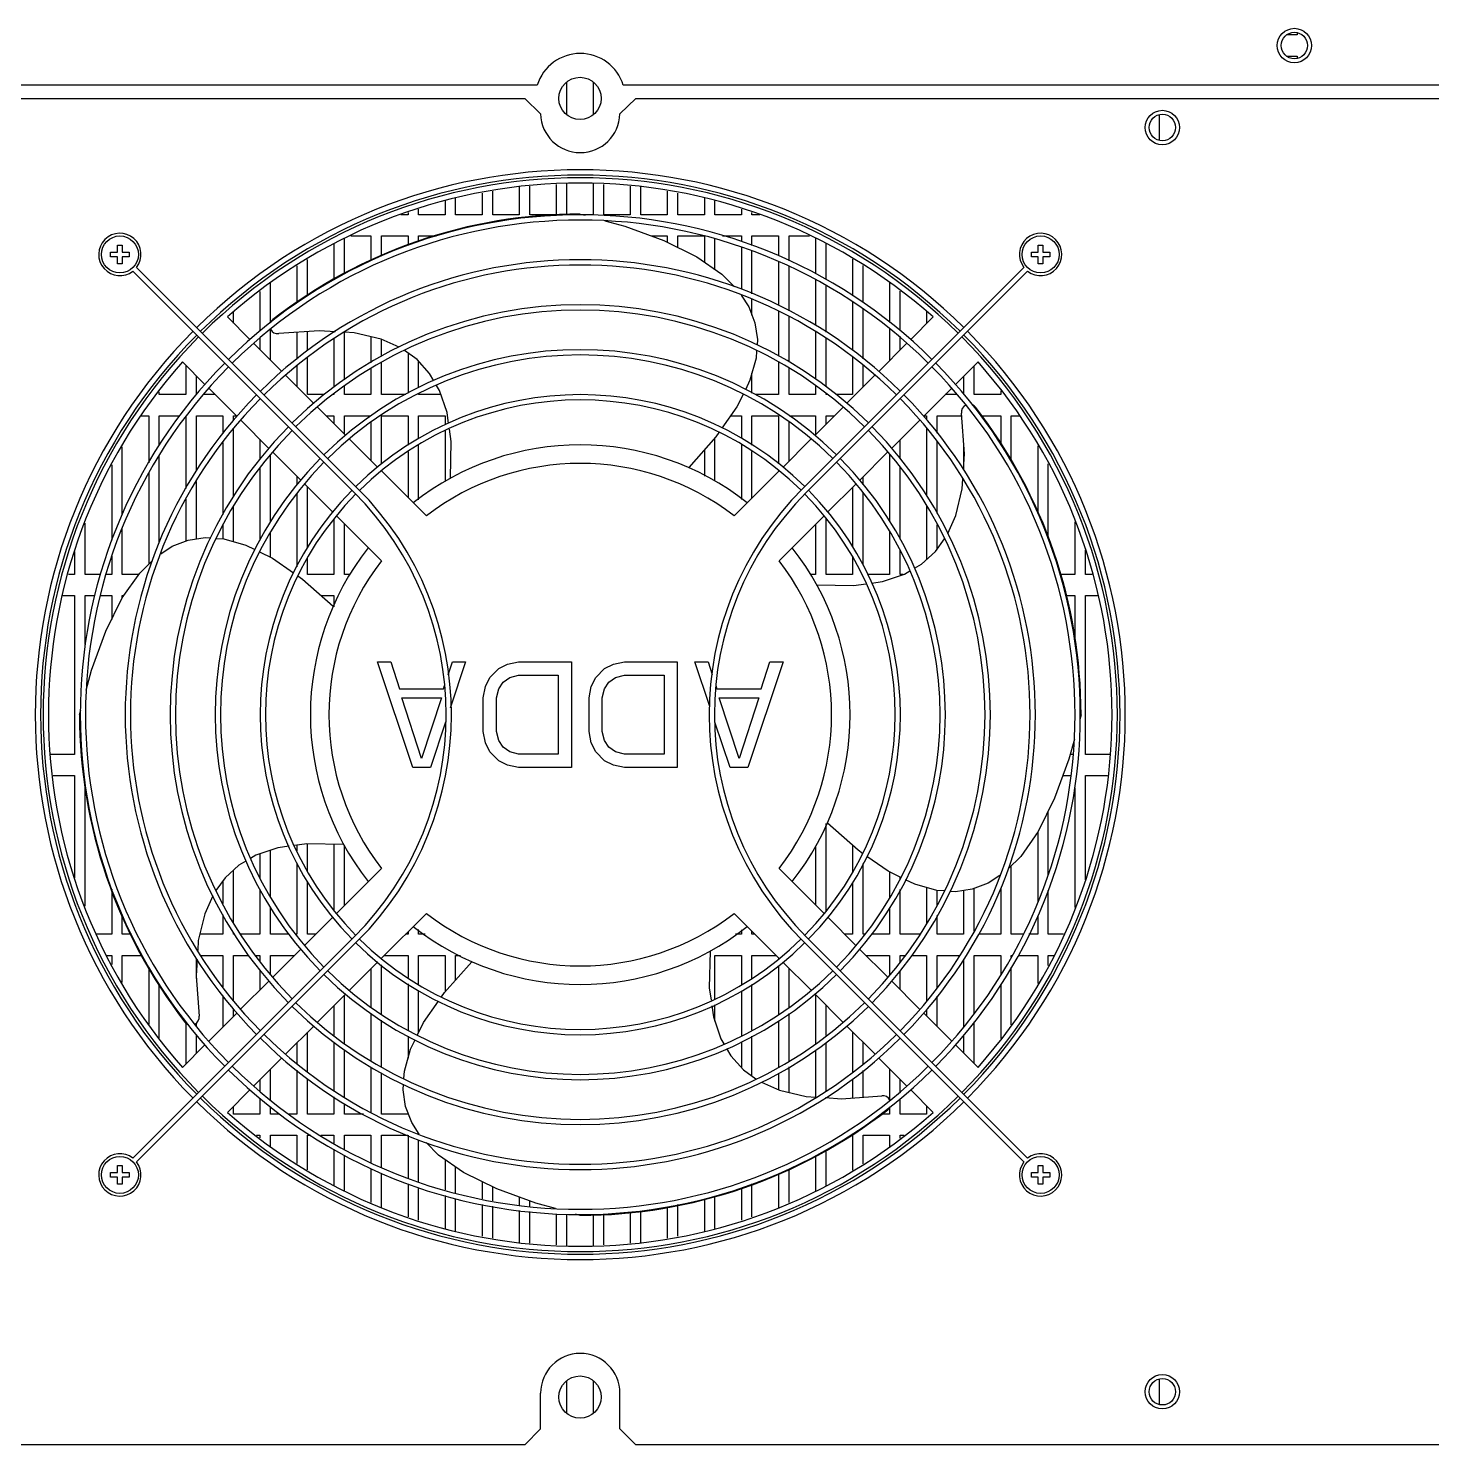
# Model space of a CAD drawing. Header units: millimetres. Extents: x 0 to 100, y -1 to 80.
# Drawn here: x 39.67 to 66.19, y 26.16 to 52.94 of the extents above; entities that cross this region are included whole.
import ezdxf

# ---------------------------------------------------------------- set-up
doc = ezdxf.new("R2010")
doc.units = ezdxf.units.MM
for name, color, linetype in [('2017-00020_0', 7, 'Continuous'), ('2401-00303-M4-20PWMC_0', 7, 'Continuous'), ('4204-00012_0', 7, 'Continuous'), ('4212-16188_0', 7, 'Continuous'), ('4212-63792_0', 7, 'Continuous'), ('4212-63794_0', 7, 'Continuous'), ('4212-63795_0', 7, 'Continuous')]:
    doc.layers.add(name, color=color, linetype=linetype)

msp = doc.modelspace()

# ---------------------------------------------------------------- linework, layer by layer
at = {"layer": '2017-00020_0', "color": 7, "linetype": 'Continuous'}
for p, q in [((50.105, 49.424), (50.195, 49.4)), ((43.867, 47.047), (43.436, 47.478)), ((56.774, 47.478), (56.343, 47.047)), ((45.833, 47.178), (45.652, 47.189)), ((44.468, 46.445), (43.937, 46.976)), ((56.273, 46.976), (55.745, 46.448)), ((42.587, 46.629), (43.018, 46.198)), ((47.02, 46.673), (46.785, 46.843)), ((57.192, 46.198), (57.623, 46.629)), ((45.071, 45.843), (44.54, 46.374)), ((55.674, 46.378), (55.143, 45.847)), ((43.089, 46.128), (43.62, 45.597)), ((47.447, 46.088), (47.391, 46.184)), ((53.312, 46.281), (53.225, 46.104)), ((56.593, 45.6), (57.121, 46.128)), ((43.691, 45.525), (44.222, 44.994)), ((45.673, 45.24), (45.141, 45.772)), ((55.072, 45.775), (54.535, 45.239)), ((55.992, 44.998), (56.523, 45.529)), ((46.276, 44.638), (45.744, 45.17)), ((54.464, 45.168), (53.931, 44.635)), ((44.293, 44.924), (44.825, 44.392)), ((55.384, 44.39), (55.92, 44.927)), ((47.197, 43.716), (46.347, 44.567)), ((53.86, 44.563), (53.013, 43.716)), ((44.895, 44.321), (45.427, 43.789)), ((54.78, 43.786), (55.313, 44.319)), ((57.323, 44.232), (57.335, 44.421)), ((45.498, 43.718), (46.349, 42.868)), ((53.861, 42.868), (54.708, 43.715)), ((56.818, 43.045), (56.989, 43.282)), ((56.233, 42.618), (56.336, 42.678)), ((54.576, 42.414), (55.27, 42.399)), ((55.27, 42.399), (55.506, 42.433)), ((46.938, 38.96), (46.272, 40.96)), ((46.272, 40.96), (46.522, 40.96)), ((46.522, 40.96), (46.688, 40.449)), ((47.607, 40.711), (47.688, 40.96)), ((47.938, 40.96), (47.647, 40.085)), ((47.688, 40.96), (47.938, 40.96)), ((48.397, 40.662), (48.563, 40.832)), ((48.563, 40.832), (48.73, 40.917)), ((48.73, 40.917), (48.938, 40.96)), ((48.772, 40.662), (48.938, 40.705)), ((48.938, 40.96), (49.938, 40.96)), ((48.938, 40.705), (49.688, 40.705)), ((49.688, 40.705), (49.688, 39.215)), ((49.938, 40.96), (49.938, 38.96)), ((50.397, 40.662), (50.563, 40.832)), ((50.563, 40.832), (50.73, 40.917)), ((50.73, 40.917), (50.938, 40.96)), ((50.772, 40.662), (50.938, 40.705)), ((50.938, 40.96), (51.938, 40.96)), ((50.938, 40.705), (51.688, 40.705)), ((51.688, 40.705), (51.688, 39.215)), ((51.938, 40.96), (51.938, 38.96)), ((52.272, 40.96), (52.522, 40.96)), ((52.553, 40.117), (52.272, 40.96)), ((52.522, 40.96), (52.6, 40.72)), ((53.938, 40.96), (53.272, 38.96)), ((53.522, 40.449), (53.688, 40.96)), ((53.688, 40.96), (53.938, 40.96)), ((46.688, 40.449), (47.522, 40.449)), ((47.522, 40.449), (47.542, 40.51)), ((48.272, 40.279), (48.313, 40.492)), ((48.313, 40.492), (48.397, 40.662)), ((48.522, 40.279), (48.563, 40.449)), ((48.563, 40.449), (48.647, 40.577)), ((48.647, 40.577), (48.772, 40.662)), ((50.272, 40.279), (50.313, 40.492)), ((50.313, 40.492), (50.397, 40.662)), ((50.522, 40.279), (50.563, 40.449)), ((50.563, 40.449), (50.647, 40.577)), ((50.647, 40.577), (50.772, 40.662)), ((52.668, 40.51), (52.688, 40.449)), ((52.688, 40.449), (53.522, 40.449)), ((47.105, 39.13), (46.73, 40.279)), ((46.73, 40.279), (47.48, 40.279)), ((47.48, 40.279), (47.105, 39.13)), ((48.272, 39.641), (48.272, 40.279)), ((48.522, 39.641), (48.522, 40.279)), ((50.272, 39.641), (50.272, 40.279)), ((50.522, 39.641), (50.522, 40.279)), ((52.73, 40.279), (53.48, 40.279)), ((53.105, 39.13), (52.73, 40.279)), ((53.48, 40.279), (53.105, 39.13)), ((40.64, 39.96), (40.665, 40.05)), ((59.57, 39.96), (59.545, 39.87)), ((47.559, 39.821), (47.272, 38.96)), ((48.313, 39.428), (48.272, 39.641)), ((48.563, 39.471), (48.522, 39.641)), ((50.313, 39.428), (50.272, 39.641)), ((50.563, 39.471), (50.522, 39.641)), ((52.938, 38.96), (52.651, 39.821)), ((48.397, 39.258), (48.313, 39.428)), ((48.647, 39.343), (48.563, 39.471)), ((50.397, 39.258), (50.313, 39.428)), ((50.647, 39.343), (50.563, 39.471)), ((48.563, 39.088), (48.397, 39.258)), ((48.772, 39.258), (48.647, 39.343)), ((48.938, 39.215), (48.772, 39.258)), ((49.688, 39.215), (48.938, 39.215)), ((50.563, 39.088), (50.397, 39.258)), ((50.772, 39.258), (50.647, 39.343)), ((50.938, 39.215), (50.772, 39.258)), ((51.688, 39.215), (50.938, 39.215)), ((47.272, 38.96), (46.938, 38.96)), ((48.73, 39.003), (48.563, 39.088)), ((48.938, 38.96), (48.73, 39.003)), ((49.938, 38.96), (48.938, 38.96)), ((50.73, 39.003), (50.563, 39.088)), ((50.938, 38.96), (50.73, 39.003)), ((51.938, 38.96), (50.938, 38.96)), ((53.272, 38.96), (52.938, 38.96)), ((44.94, 37.521), (44.704, 37.487)), ((45.634, 37.506), (44.94, 37.521)), ((43.977, 37.302), (43.874, 37.242)), ((46.349, 37.052), (45.502, 36.205)), ((54.712, 36.202), (53.861, 37.052)), ((43.392, 36.875), (43.221, 36.638)), ((46.35, 35.357), (47.197, 36.204)), ((53.013, 36.204), (53.863, 35.353)), ((45.43, 36.134), (44.897, 35.601)), ((55.315, 35.599), (54.783, 36.131)), ((42.887, 35.688), (42.875, 35.499)), ((44.826, 35.53), (44.29, 34.993)), ((55.917, 34.996), (55.385, 35.528)), ((45.746, 34.752), (46.279, 35.285)), ((53.934, 35.282), (54.466, 34.75)), ((44.218, 34.922), (43.687, 34.391)), ((56.519, 34.395), (55.988, 34.926)), ((45.138, 34.145), (45.675, 34.681)), ((54.537, 34.68), (55.069, 34.148)), ((43.617, 34.32), (43.089, 33.792)), ((57.121, 33.792), (56.59, 34.323)), ((44.536, 33.542), (45.067, 34.073)), ((55.139, 34.077), (55.67, 33.546)), ((46.898, 33.639), (46.985, 33.816)), ((52.763, 33.832), (52.819, 33.736)), ((43.018, 33.722), (42.587, 33.291)), ((43.937, 32.944), (44.465, 33.472)), ((55.742, 33.475), (56.273, 32.944)), ((57.623, 33.291), (57.192, 33.722)), ((53.19, 33.247), (53.425, 33.077)), ((43.436, 32.442), (43.867, 32.873)), ((54.377, 32.742), (54.558, 32.731)), ((56.343, 32.873), (56.774, 32.442)), ((50.105, 30.495), (50.015, 30.52))]:
    msp.add_line(p, q, dxfattribs=at)
for points in [[(50.57, 49.297), (50.946, 49.194), (51.683, 48.925), (52.311, 48.614), (52.783, 48.285), (53.018, 48.047)], [(53.148, 47.888), (53.29, 47.67), (53.406, 47.368), (53.452, 47.05), (53.445, 46.948)], [(45.478, 47.2), (45.171, 47.219), (44.406, 47.163)], [(46.683, 46.905), (46.341, 47.058), (45.833, 47.178)], [(47.34, 46.271), (47.258, 46.411), (47.02, 46.673)], [(53.438, 46.839), (53.428, 46.697), (53.312, 46.281)], [(47.618, 45.462), (47.587, 45.674), (47.447, 46.088)], [(53.181, 46.014), (53.065, 45.778), (52.783, 45.375)], [(57.345, 44.589), (57.364, 44.894), (57.308, 45.659)], [(47.651, 44.431), (47.666, 45.125), (47.632, 45.36)], [(52.725, 45.292), (52.669, 45.212), (52.155, 44.63)], [(57.05, 43.382), (57.203, 43.724), (57.323, 44.232)], [(42.177, 43.003), (42.395, 43.145), (42.697, 43.261), (43.015, 43.307), (43.122, 43.3)], [(43.228, 43.293), (43.368, 43.283), (43.784, 43.167), (43.956, 43.082)], [(40.768, 40.425), (40.871, 40.801), (41.14, 41.538), (41.451, 42.166), (41.78, 42.638), (42.021, 42.876)], [(44.045, 43.038), (44.287, 42.92), (44.688, 42.64)], [(56.422, 42.729), (56.556, 42.807), (56.818, 43.045)], [(44.77, 42.582), (44.853, 42.524), (45.435, 42.01)], [(55.609, 42.448), (55.819, 42.478), (56.233, 42.618)], [(59.442, 39.495), (59.339, 39.119), (59.07, 38.382), (58.759, 37.754), (58.43, 37.282), (58.189, 37.044)], [(55.44, 37.338), (55.357, 37.396), (54.775, 37.91)], [(44.601, 37.472), (44.391, 37.442), (43.977, 37.302)], [(56.165, 36.882), (55.923, 37), (55.522, 37.28)], [(43.788, 37.191), (43.654, 37.113), (43.392, 36.875)], [(56.982, 36.627), (56.842, 36.637), (56.426, 36.753), (56.254, 36.838)], [(58.033, 36.917), (57.815, 36.775), (57.513, 36.659), (57.195, 36.613), (57.088, 36.62)], [(43.16, 36.538), (43.007, 36.196), (42.887, 35.688)], [(52.559, 35.489), (52.544, 34.795), (52.578, 34.56)], [(42.865, 35.331), (42.846, 35.026), (42.902, 34.261)], [(47.485, 34.628), (47.541, 34.708), (48.055, 35.29)], [(47.029, 33.906), (47.145, 34.142), (47.427, 34.545)], [(52.592, 34.458), (52.623, 34.246), (52.763, 33.832)], [(46.772, 33.081), (46.782, 33.223), (46.898, 33.639)], [(52.87, 33.649), (52.952, 33.509), (53.19, 33.247)], [(47.062, 32.032), (46.92, 32.25), (46.804, 32.552), (46.758, 32.87), (46.765, 32.972)], [(53.527, 33.015), (53.869, 32.862), (54.377, 32.742)], [(54.732, 32.72), (55.039, 32.701), (55.804, 32.757)], [(49.64, 30.623), (49.264, 30.726), (48.527, 30.995), (47.899, 31.306), (47.427, 31.635), (47.192, 31.873)]]:
    msp.add_lwpolyline(points, dxfattribs=at)
for centre, radius, start, end in [((50.105, 39.96), 10.05, 48.4227, 131.5773), ((50.105, 39.96), 9.464, 90, 127.8739), ((44.387, 47.312), 0.15, 127.8739, 158.1392), ((44.387, 47.312), 0.15, 206.6536, 277.2965), ((50.105, 39.96), 10.05, 138.4227, 221.5773), ((50.105, 39.96), 10.05, 318.4227, 41.5773), ((57.457, 45.678), 0.15, 116.6536, 187.2965), ((57.457, 45.678), 0.15, 37.8739, 68.1392), ((50.105, 39.96), 9.464, 0, 37.8739), ((50.105, 39.96), 5.1, 51.7714, 128.2286), ((50.105, 39.96), 4.75, 52.2567, 127.7433), ((50.105, 39.96), 5.1, 141.7714, 218.2286), ((50.105, 39.96), 5.1, 321.7714, 38.2286), ((50.105, 39.96), 4.75, 142.2567, 217.7433), ((50.105, 39.96), 4.75, 322.2567, 37.7433), ((50.105, 39.96), 9.464, 180, 217.8739), ((50.105, 39.96), 4.75, 232.2567, 307.7433), ((50.105, 39.96), 5.1, 231.7714, 308.2286), ((42.753, 34.242), 0.15, 217.8739, 248.1392), ((42.753, 34.242), 0.15, 296.6536, 7.2965), ((55.823, 32.608), 0.15, 26.6536, 97.2965), ((50.105, 39.96), 10.05, 228.4227, 311.5773), ((50.105, 39.96), 9.464, 270, 307.8739), ((55.823, 32.608), 0.15, 307.8739, 338.1392)]:
    msp.add_arc(centre, radius, start, end, dxfattribs=at)
at = {"layer": '2401-00303-M4-20PWMC_0', "color": 7, "linetype": 'Continuous'}
for p, q in [((41.361, 48.704), (41.361, 48.835)), ((41.361, 48.835), (41.449, 48.835)), ((41.449, 48.835), (41.449, 48.704)), ((58.761, 48.704), (58.761, 48.835)), ((58.761, 48.835), (58.849, 48.835)), ((58.849, 48.835), (58.849, 48.704)), ((41.23, 48.616), (41.23, 48.704)), ((41.23, 48.704), (41.361, 48.704)), ((41.361, 48.616), (41.23, 48.616)), ((41.361, 48.485), (41.361, 48.616)), ((41.449, 48.485), (41.361, 48.485)), ((41.449, 48.704), (41.58, 48.704)), ((41.449, 48.616), (41.449, 48.485)), ((41.58, 48.616), (41.449, 48.616)), ((41.58, 48.704), (41.58, 48.616)), ((58.63, 48.616), (58.63, 48.704)), ((58.63, 48.704), (58.761, 48.704)), ((58.761, 48.616), (58.63, 48.616)), ((58.761, 48.485), (58.761, 48.616)), ((58.849, 48.485), (58.761, 48.485)), ((58.849, 48.704), (58.98, 48.704)), ((58.849, 48.616), (58.849, 48.485)), ((58.98, 48.616), (58.849, 48.616)), ((58.98, 48.704), (58.98, 48.616)), ((41.361, 31.304), (41.361, 31.435)), ((41.361, 31.435), (41.449, 31.435)), ((41.449, 31.435), (41.449, 31.304)), ((58.761, 31.435), (58.849, 31.435)), ((58.761, 31.304), (58.761, 31.435)), ((58.849, 31.435), (58.849, 31.304)), ((41.23, 31.216), (41.23, 31.304)), ((41.23, 31.304), (41.361, 31.304)), ((41.361, 31.216), (41.23, 31.216)), ((41.361, 31.085), (41.361, 31.216)), ((41.449, 31.085), (41.361, 31.085)), ((41.449, 31.304), (41.58, 31.304)), ((41.449, 31.216), (41.449, 31.085)), ((41.58, 31.216), (41.449, 31.216)), ((41.58, 31.304), (41.58, 31.216)), ((58.63, 31.304), (58.761, 31.304)), ((58.63, 31.216), (58.63, 31.304)), ((58.761, 31.216), (58.63, 31.216)), ((58.761, 31.085), (58.761, 31.216)), ((58.849, 31.085), (58.761, 31.085)), ((58.849, 31.304), (58.98, 31.304)), ((58.98, 31.216), (58.849, 31.216)), ((58.849, 31.216), (58.849, 31.085)), ((58.98, 31.304), (58.98, 31.216))]:
    msp.add_line(p, q, dxfattribs=at)
for centre in [(41.405, 48.66), (58.805, 48.66), (41.405, 31.26), (58.805, 31.26)]:
    msp.add_circle(centre, 0.35, dxfattribs=at)
for centre, start, end in [((41.405, 48.66), 322.1997, 307.8003), ((58.805, 48.66), 232.1997, 217.8003), ((41.405, 31.26), 52.1997, 37.8003), ((58.805, 31.26), 142.1997, 127.8003)]:
    msp.add_arc(centre, 0.4, start, end, dxfattribs=at)
at = {"layer": '4204-00012_0', "color": 7, "linetype": 'Continuous'}
for p, q in [((41.65, 48.345), (45.827, 44.167)), ((41.72, 48.415), (45.898, 44.238)), ((58.49, 48.415), (54.312, 44.238)), ((58.56, 48.345), (54.383, 44.167)), ((45.827, 35.753), (41.65, 31.575)), ((45.898, 35.682), (41.72, 31.505)), ((54.312, 35.682), (58.49, 31.505)), ((54.383, 35.753), (58.56, 31.575))]:
    msp.add_line(p, q, dxfattribs=at)
for centre, radius, start, end in [((50.105, 39.96), 10.3, 45.2785, 134.7215), ((50.105, 39.96), 10.2, 45.281, 134.7182), ((50.105, 39.96), 9.45, 45.3042, 134.6958), ((50.105, 39.96), 9.35, 45.3074, 134.6926), ((50.105, 39.96), 8.6, 45.3334, 134.6664), ((50.105, 39.96), 8.5, 45.3373, 134.6624), ((50.105, 39.96), 7.75, 45.37, 134.629), ((50.105, 39.96), 7.65, 45.3748, 134.6241), ((50.105, 39.96), 10.3, 135.2785, 224.7215), ((50.105, 39.96), 10.2, 135.2818, 224.719), ((50.105, 39.96), 10.2, 315.2818, 44.719), ((50.105, 39.96), 10.3, 315.2785, 44.7215), ((50.105, 39.96), 6.9, 45.4154, 134.584), ((50.105, 39.96), 9.45, 135.3042, 224.6958), ((50.105, 39.96), 6.8, 45.4215, 134.5779), ((50.105, 39.96), 9.45, 315.3042, 44.6958), ((50.105, 39.96), 9.35, 135.3074, 224.6926), ((50.105, 39.96), 9.35, 315.3074, 44.6926), ((50.105, 39.96), 8.6, 135.3336, 224.6666), ((50.105, 39.96), 8.5, 135.3376, 224.6627), ((50.105, 39.96), 6.05, 45.4741, 134.4995), ((50.105, 39.96), 5.95, 45.482, 134.5594), ((50.105, 39.96), 8.5, 315.3376, 44.6627), ((50.105, 39.96), 8.6, 315.3336, 44.6666), ((50.105, 39.96), 7.75, 135.371, 224.63), ((50.105, 39.96), 7.65, 135.3759, 224.6252), ((50.105, 39.96), 7.65, 315.3759, 44.6252), ((50.105, 39.96), 7.75, 315.371, 44.63), ((50.105, 39.96), 6.9, 135.416, 224.5846), ((50.105, 39.96), 6.8, 135.4221, 224.5785), ((50.105, 39.96), 6.8, 315.4221, 44.5785), ((50.105, 39.96), 6.9, 315.416, 44.5846), ((50.105, 39.96), 6.05, 135.5005, 224.5259), ((41.62, 39.96), 6.05, 315, 45), ((58.59, 39.96), 6.05, 135, 225), ((50.105, 39.96), 6.05, 315.5005, 44.5259), ((50.105, 39.96), 5.95, 135.4529, 224.518), ((41.62, 39.96), 5.95, 315, 45), ((58.59, 39.96), 5.95, 135, 225), ((50.105, 39.96), 5.95, 315.5275, 44.518), ((50.105, 39.96), 6.05, 225.4741, 314.4995), ((50.105, 39.96), 5.95, 225.482, 314.5594), ((50.105, 39.96), 6.8, 225.4215, 314.5779), ((50.105, 39.96), 6.9, 225.4154, 314.584), ((50.105, 39.96), 7.75, 225.37, 314.629), ((50.105, 39.96), 7.65, 225.3748, 314.6241), ((50.105, 39.96), 8.6, 225.3334, 314.6664), ((50.105, 39.96), 8.5, 225.3373, 314.6624), ((50.105, 39.96), 9.45, 225.3042, 314.6958), ((50.105, 39.96), 9.35, 225.3074, 314.6926), ((50.105, 39.96), 10.2, 225.281, 314.7182), ((50.105, 39.96), 10.3, 225.2785, 314.7215)]:
    msp.add_arc(centre, radius, start, end, dxfattribs=at)
at = {"layer": '4212-16188_0', "color": 7, "linetype": 'Continuous'}
for p, q in [((63.65, 52.81), (63.45, 52.81)), ((63.65, 52.854), (63.65, 52.81)), ((63.45, 52.41), (63.65, 52.41)), ((63.65, 52.41), (63.65, 52.366)), ((49.85, 51.298), (49.85, 51.922)), ((50.35, 51.922), (50.35, 51.298)), ((61.05, 50.817), (61.05, 51.303)), ((48.25, 49.819), (48.25, 49.41)), ((48.45, 49.41), (48.45, 49.855)), ((48.95, 49.94), (48.95, 49.41)), ((49.15, 49.41), (49.15, 49.952)), ((49.65, 49.982), (49.65, 49.41)), ((49.85, 49.41), (49.85, 49.995)), ((50.35, 49.995), (50.35, 49.41)), ((50.55, 49.41), (50.55, 49.983)), ((51.05, 49.953), (51.05, 49.41)), ((51.25, 49.41), (51.25, 49.941)), ((51.75, 49.857), (51.75, 49.41)), ((51.95, 49.41), (51.95, 49.821)), ((47.55, 49.671), (47.55, 49.41)), ((47.75, 49.41), (47.75, 49.727)), ((52.45, 49.729), (52.45, 49.41)), ((52.65, 49.41), (52.65, 49.675)), ((46.85, 49.41), (46.712, 49.41)), ((46.85, 49.453), (46.85, 49.41)), ((47.05, 49.41), (47.05, 49.515)), ((47.55, 49.41), (47.05, 49.41)), ((48.25, 49.41), (47.75, 49.41)), ((48.95, 49.41), (48.45, 49.41)), ((49.65, 49.41), (49.15, 49.41)), ((50.35, 49.41), (50.158, 49.41)), ((51.05, 49.41), (50.55, 49.41)), ((51.75, 49.41), (51.25, 49.41)), ((52.45, 49.41), (51.95, 49.41)), ((53.15, 49.41), (52.65, 49.41)), ((53.15, 49.519), (53.15, 49.41)), ((53.35, 49.41), (53.35, 49.456)), ((53.498, 49.41), (53.35, 49.41)), ((45.771, 49.01), (46.15, 49.01)), ((46.15, 49.01), (46.15, 48.541)), ((46.35, 48.64), (46.35, 49.01)), ((46.35, 49.01), (46.85, 49.01)), ((46.85, 49.01), (46.85, 48.828)), ((47.05, 48.9), (47.05, 49.01)), ((47.05, 49.01), (47.382, 49.01)), ((51.45, 49.01), (51.75, 49.01)), ((51.75, 49.01), (51.75, 48.892)), ((51.95, 48.793), (51.95, 49.01)), ((51.95, 49.01), (52.45, 49.01)), ((52.45, 49.01), (52.45, 48.517)), ((52.792, 49.01), (53.15, 49.01)), ((53.15, 49.01), (53.15, 48.904)), ((53.35, 48.831), (53.35, 49.01)), ((53.35, 49.01), (53.85, 49.01)), ((53.85, 49.01), (53.85, 48.633)), ((54.05, 48.541), (54.05, 49.01)), ((54.05, 49.01), (54.439, 49.01)), ((45.45, 48.865), (45.45, 48.192)), ((45.65, 48.291), (45.65, 48.956)), ((52.65, 48.378), (52.65, 48.947)), ((53.15, 48.797), (53.15, 48.001)), ((54.55, 48.96), (54.55, 48.292)), ((54.75, 48.187), (54.75, 48.87)), ((44.95, 47.875), (44.95, 48.566)), ((53.35, 47.915), (53.35, 48.727)), ((53.85, 48.526), (53.85, 47.701)), ((55.25, 48.572), (55.25, 47.877)), ((44.75, 48.445), (44.75, 47.745)), ((54.05, 47.593), (54.05, 48.43)), ((55.45, 47.753), (55.45, 48.451)), ((44.05, 47.96), (44.05, 47.214)), ((44.25, 47.369), (44.25, 48.117)), ((54.55, 48.183), (54.55, 47.32)), ((54.75, 47.191), (54.75, 48.069)), ((55.95, 48.125), (55.95, 47.375)), ((56.15, 47.223), (56.15, 47.968)), ((53.35, 47.514), (53.35, 47.816)), ((55.25, 47.76), (55.25, 46.851)), ((43.55, 47.364), (43.55, 47.568)), ((53.85, 47.58), (53.85, 46.736)), ((54.05, 46.63), (54.05, 47.486)), ((55.45, 46.687), (55.45, 47.628)), ((56.65, 47.576), (56.65, 47.354)), ((44.25, 46.664), (44.25, 47.243)), ((44.75, 47.188), (44.75, 46.682)), ((44.95, 46.838), (44.95, 47.203)), ((45.45, 47.202), (45.45, 47.183)), ((45.65, 46.291), (45.65, 47.189)), ((54.55, 47.198), (54.55, 46.3)), ((55.95, 47.25), (55.95, 46.654)), ((44.05, 47.079), (44.05, 46.864)), ((45.45, 47.068), (45.45, 46.15)), ((46.15, 47.103), (46.15, 46.613)), ((46.35, 46.731), (46.35, 47.055)), ((54.75, 46.159), (54.75, 47.074)), ((56.15, 46.854), (56.15, 47.088)), ((44.95, 46.01), (44.95, 46.707)), ((46.35, 46.01), (46.35, 46.615)), ((46.85, 46.796), (46.85, 46.035)), ((47.05, 46.146), (47.05, 46.64)), ((53.85, 46.623), (53.85, 46.01)), ((55.25, 46.714), (55.25, 46.01)), ((42.65, 46.566), (42.65, 46.01)), ((42.85, 46.014), (42.85, 46.366)), ((44.75, 46.558), (44.75, 46.164)), ((46.15, 46.497), (46.15, 46.01)), ((53.35, 46.041), (53.35, 46.418)), ((54.05, 46.01), (54.05, 46.51)), ((55.45, 46.154), (55.45, 46.566)), ((57.35, 46.356), (57.35, 46.025)), ((57.55, 46.01), (57.55, 46.556)), ((42.15, 46.01), (42.15, 46.066)), ((45.65, 46.01), (45.65, 46.17)), ((54.55, 46.181), (54.55, 46.01)), ((58.05, 46.079), (58.05, 46.01)), ((42.65, 46.01), (42.15, 46.01)), ((43.206, 46.01), (42.982, 46.01)), ((45.267, 46.01), (44.95, 46.01)), ((45.45, 46.01), (45.436, 46.01)), ((45.45, 46.021), (45.45, 46.01)), ((46.15, 46.01), (45.65, 46.01)), ((46.807, 46.01), (46.35, 46.01)), ((47.05, 46.01), (47.05, 46.033)), ((47.473, 46.01), (47.05, 46.01)), ((53.85, 46.01), (53.413, 46.01)), ((54.55, 46.01), (54.05, 46.01)), ((54.75, 46.01), (54.75, 46.031)), ((54.775, 46.01), (54.75, 46.01)), ((55.25, 46.01), (54.933, 46.01)), ((57.228, 46.01), (57.004, 46.01)), ((58.05, 46.01), (57.55, 46.01)), ((41.796, 45.61), (41.95, 45.61)), ((41.95, 45.61), (41.95, 44.721)), ((42.15, 45.044), (42.15, 45.61)), ((42.15, 45.61), (42.531, 45.61)), ((42.65, 45.598), (42.65, 44.234)), ((42.85, 44.562), (42.85, 45.61)), ((42.85, 45.61), (43.35, 45.61)), ((43.35, 45.61), (43.35, 45.271)), ((43.55, 45.52), (43.55, 45.61)), ((43.55, 45.61), (43.606, 45.61)), ((45.304, 45.61), (45.45, 45.61)), ((45.45, 45.61), (45.45, 45.464)), ((45.65, 45.264), (45.65, 45.61)), ((45.65, 45.61), (46.15, 45.61)), ((46.35, 44.703), (46.35, 45.61)), ((46.35, 45.61), (46.85, 45.61)), ((46.85, 45.61), (46.85, 45.054)), ((47.05, 45.175), (47.05, 45.61)), ((47.05, 45.61), (47.55, 45.61)), ((47.55, 45.61), (47.55, 45.444)), ((52.947, 45.61), (53.15, 45.61)), ((53.15, 45.61), (53.15, 45.183)), ((53.35, 45.055), (53.35, 45.61)), ((53.35, 45.61), (53.85, 45.61)), ((53.85, 45.61), (53.85, 44.699)), ((54.059, 45.61), (54.55, 45.61)), ((54.55, 45.61), (54.55, 45.254)), ((54.75, 45.454), (54.75, 45.61)), ((54.75, 45.61), (54.906, 45.61)), ((56.604, 45.61), (56.65, 45.61)), ((56.65, 45.61), (56.65, 45.534)), ((56.85, 45.283), (56.85, 45.61)), ((56.85, 45.61), (57.312, 45.61)), ((57.685, 45.61), (58.05, 45.61)), ((58.05, 45.61), (58.05, 45.07)), ((58.25, 44.774), (58.25, 45.61)), ((58.25, 45.61), (58.414, 45.61)), ((43.55, 44.082), (43.55, 45.37)), ((46.15, 45.487), (46.15, 44.764)), ((47.55, 45.331), (47.55, 44.373)), ((54.05, 44.754), (54.05, 45.497)), ((56.65, 45.381), (56.65, 44.106)), ((41.45, 43.751), (41.45, 45.025)), ((43.35, 45.105), (43.35, 43.742)), ((44.05, 45.166), (44.05, 44.791)), ((47.05, 44.023), (47.05, 45.061)), ((52.65, 44.379), (52.65, 45.19)), ((53.15, 45.072), (53.15, 44.03)), ((56.15, 44.794), (56.15, 45.156)), ((56.85, 43.765), (56.85, 45.117)), ((57.35, 45.087), (57.35, 44.585)), ((58.75, 45.042), (58.75, 43.786)), ((42.15, 43.213), (42.15, 44.854)), ((44.25, 43.603), (44.25, 44.876)), ((46.85, 44.932), (46.85, 44.064)), ((52.45, 44.964), (52.45, 44.472)), ((53.35, 44.054), (53.35, 44.937)), ((55.95, 44.887), (55.95, 43.609)), ((41.25, 44.682), (41.25, 43.26)), ((41.95, 44.531), (41.95, 42.806)), ((44.05, 44.623), (44.05, 43.25)), ((44.75, 44.466), (44.75, 44.309)), ((53.85, 44.571), (53.85, 44.554)), ((55.45, 44.308), (55.45, 44.456)), ((56.15, 43.278), (56.15, 44.636)), ((58.95, 43.283), (58.95, 44.699)), ((42.85, 43.283), (42.85, 44.37)), ((44.95, 43.125), (44.95, 44.266)), ((55.25, 44.256), (55.25, 43.13)), ((42.65, 44.036), (42.65, 43.243)), ((44.75, 44.144), (44.75, 42.755)), ((55.45, 42.789), (55.45, 44.148)), ((56.65, 43.913), (56.65, 42.892)), ((43.55, 43.232), (43.55, 43.885)), ((45.45, 43.664), (45.45, 42.61)), ((54.75, 42.61), (54.75, 43.662)), ((40.75, 42.61), (40.75, 43.582)), ((41.45, 42.61), (41.45, 43.474)), ((43.35, 43.548), (43.35, 43.284)), ((44.25, 42.938), (44.25, 43.4)), ((45.65, 42.61), (45.65, 43.566)), ((54.55, 43.556), (54.55, 42.61)), ((55.95, 43.423), (55.95, 42.61)), ((56.85, 43.089), (56.85, 43.549)), ((59.45, 43.606), (59.45, 42.61)), ((40.55, 43.042), (40.55, 42.61)), ((41.25, 42.958), (41.25, 42.61)), ((44.95, 42.61), (44.95, 42.915)), ((55.25, 42.937), (55.25, 42.61)), ((56.15, 42.61), (56.15, 43.07)), ((59.65, 42.61), (59.65, 43.079)), ((40.55, 42.61), (40.433, 42.61)), ((41.044, 42.61), (40.75, 42.61)), ((41.25, 42.61), (41.148, 42.61)), ((41.761, 42.61), (41.45, 42.61)), ((45.45, 42.61), (44.95, 42.61)), ((45.758, 42.61), (45.65, 42.61)), ((54.55, 42.61), (54.452, 42.61)), ((55.25, 42.61), (54.75, 42.61)), ((55.95, 42.61), (55.533, 42.61)), ((56.209, 42.61), (56.15, 42.61)), ((59.45, 42.61), (59.18, 42.61)), ((59.777, 42.61), (59.65, 42.61)), ((40.325, 42.21), (40.55, 42.21)), ((40.55, 42.21), (40.55, 39.21)), ((40.75, 41.289), (40.75, 42.21)), ((40.75, 42.21), (40.931, 42.21)), ((41.034, 42.21), (41.25, 42.21)), ((41.25, 42.21), (41.25, 41.761)), ((41.45, 42.164), (41.45, 42.21)), ((41.45, 42.21), (41.482, 42.21)), ((45.209, 42.21), (45.45, 42.21)), ((45.45, 42.21), (45.45, 41.999)), ((59.285, 42.21), (59.45, 42.21)), ((59.45, 42.21), (59.45, 41.391)), ((59.65, 42.21), (59.885, 42.21)), ((59.65, 39.21), (59.65, 42.21)), ((40.55, 39.21), (40.088, 39.21)), ((59.419, 39.21), (59.364, 39.21)), ((60.122, 39.21), (59.65, 39.21)), ((40.142, 38.81), (40.55, 38.81)), ((40.55, 38.81), (40.55, 36.878)), ((40.75, 36.338), (40.75, 38.578)), ((59.226, 38.81), (59.378, 38.81)), ((59.45, 38.578), (59.45, 36.314)), ((59.65, 38.81), (60.068, 38.81)), ((59.65, 36.841), (59.65, 38.81)), ((58.95, 36.936), (58.95, 38.139)), ((54.75, 36.245), (54.75, 37.9)), ((44.75, 37.494), (44.75, 37.389)), ((44.95, 37.003), (44.95, 37.52)), ((45.45, 37.51), (45.45, 36.27)), ((45.65, 36.354), (45.65, 37.492)), ((55.25, 37.49), (55.25, 36.986)), ((58.75, 37.741), (58.75, 36.42)), ((44.05, 37.327), (44.05, 36.867)), ((44.25, 36.513), (44.25, 37.395)), ((54.55, 37.471), (54.55, 36.364)), ((43.55, 36.022), (43.55, 37.019)), ((44.75, 37.153), (44.75, 35.81)), ((55.45, 35.81), (55.45, 37.147)), ((55.95, 36.987), (55.95, 36.502)), ((58.25, 35.81), (58.25, 37.104)), ((43.35, 36.817), (43.35, 36.39)), ((44.95, 35.81), (44.95, 36.804)), ((55.25, 36.778), (55.25, 35.81)), ((56.15, 36.85), (56.15, 36.889)), ((56.65, 36.691), (56.65, 36.018)), ((41.25, 36.66), (41.25, 35.81)), ((44.05, 36.662), (44.05, 35.81)), ((56.15, 35.81), (56.15, 36.653)), ((56.85, 36.356), (56.85, 36.637)), ((57.35, 36.635), (57.35, 35.81)), ((57.55, 35.867), (57.55, 36.674)), ((58.05, 36.68), (58.05, 35.81)), ((58.95, 35.81), (58.95, 36.637)), ((41.45, 35.81), (41.45, 36.154)), ((43.35, 36.174), (43.35, 35.81)), ((44.25, 35.81), (44.25, 36.327)), ((55.95, 36.299), (55.95, 35.81)), ((56.85, 35.81), (56.85, 36.161)), ((47.05, 35.81), (47.05, 35.897)), ((53.15, 35.89), (53.15, 35.81)), ((58.75, 36.143), (58.75, 35.81)), ((41.25, 35.81), (40.971, 35.81)), ((41.622, 35.81), (41.45, 35.81)), ((43.35, 35.81), (42.916, 35.81)), ((43.55, 35.81), (43.55, 35.827)), ((43.563, 35.81), (43.55, 35.81)), ((44.05, 35.81), (43.687, 35.81)), ((44.601, 35.81), (44.25, 35.81)), ((44.75, 35.81), (44.729, 35.81)), ((45.106, 35.81), (44.95, 35.81)), ((46.85, 35.81), (46.804, 35.81)), ((46.85, 35.856), (46.85, 35.81)), ((47.174, 35.81), (47.05, 35.81)), ((53.15, 35.81), (53.036, 35.81)), ((53.35, 35.81), (53.35, 35.866)), ((53.406, 35.81), (53.35, 35.81)), ((55.25, 35.81), (55.104, 35.81)), ((55.484, 35.81), (55.45, 35.81)), ((55.95, 35.81), (55.607, 35.81)), ((56.528, 35.81), (56.15, 35.81)), ((57.35, 35.81), (56.85, 35.81)), ((58.05, 35.81), (57.636, 35.81)), ((58.472, 35.81), (58.25, 35.81)), ((58.75, 35.81), (58.584, 35.81)), ((59.239, 35.81), (58.95, 35.81)), ((41.15, 35.41), (41.25, 35.41)), ((41.25, 35.41), (41.25, 35.238)), ((41.45, 34.895), (41.45, 35.41)), ((41.45, 35.41), (41.821, 35.41)), ((42.85, 34.97), (42.85, 35.348)), ((42.928, 35.41), (43.35, 35.41)), ((43.35, 35.41), (43.35, 34.816)), ((43.55, 34.55), (43.55, 35.41)), ((43.55, 35.41), (43.834, 35.41)), ((43.957, 35.41), (44.05, 35.41)), ((44.05, 35.41), (44.05, 35.296)), ((44.25, 35.047), (44.25, 35.41)), ((44.25, 35.41), (44.706, 35.41)), ((46.404, 35.41), (46.85, 35.41)), ((46.85, 35.41), (46.85, 34.989)), ((47.05, 35.41), (47.55, 35.41)), ((47.05, 34.855), (47.05, 35.41)), ((47.55, 35.41), (47.55, 34.719)), ((47.75, 35.41), (47.841, 35.41)), ((47.75, 34.945), (47.75, 35.41)), ((52.65, 35.41), (53.15, 35.41)), ((52.65, 34.584), (52.65, 35.41)), ((53.15, 35.41), (53.15, 34.853)), ((53.35, 35.41), (53.806, 35.41)), ((53.35, 34.981), (53.35, 35.41)), ((53.85, 35.361), (53.85, 35.341)), ((55.504, 35.41), (55.95, 35.41)), ((55.95, 35.41), (55.95, 35.033)), ((56.15, 35.41), (56.254, 35.41)), ((56.15, 35.284), (56.15, 35.41)), ((56.373, 35.41), (56.65, 35.41)), ((56.65, 35.41), (56.65, 34.539)), ((56.85, 35.41), (57.276, 35.41)), ((56.85, 34.803), (56.85, 35.41)), ((57.55, 35.41), (58.05, 35.41)), ((57.55, 34.311), (57.55, 35.41)), ((58.05, 35.41), (58.05, 35.049)), ((58.25, 35.41), (58.273, 35.41)), ((58.25, 35.373), (58.25, 35.41)), ((58.385, 35.41), (58.75, 35.41)), ((58.75, 35.41), (58.75, 34.878)), ((58.95, 35.41), (59.06, 35.41)), ((58.95, 35.221), (58.95, 35.41)), ((41.95, 35.16), (41.95, 34.112)), ((44.05, 35.138), (44.05, 34.754)), ((46.15, 35.156), (46.15, 34.429)), ((46.35, 34.302), (46.35, 35.229)), ((53.85, 35.209), (53.85, 34.29)), ((54.05, 34.427), (54.05, 35.166)), ((56.15, 34.764), (56.15, 35.115)), ((57.35, 35.341), (57.35, 34.055)), ((58.25, 34.099), (58.25, 35.183)), ((42.15, 33.854), (42.15, 34.865)), ((46.85, 34.871), (46.85, 33.995)), ((53.35, 33.995), (53.35, 34.859)), ((58.05, 34.86), (58.05, 33.841)), ((43.35, 34.649), (43.35, 34.054)), ((45.65, 33.746), (45.65, 34.656)), ((47.05, 33.948), (47.05, 34.742)), ((53.15, 34.74), (53.15, 33.881)), ((54.55, 34.666), (54.55, 33.743)), ((56.85, 34.064), (56.85, 34.636)), ((43.55, 34.254), (43.55, 34.4)), ((45.45, 34.456), (45.45, 33.898)), ((46.15, 34.311), (46.15, 33.416)), ((52.65, 34.165), (52.65, 34.472)), ((54.05, 33.417), (54.05, 34.311)), ((54.75, 33.892), (54.75, 34.466)), ((56.65, 34.389), (56.65, 34.264)), ((42.65, 34.136), (42.65, 33.354)), ((42.85, 34.069), (42.85, 34.131)), ((46.35, 33.302), (46.35, 34.183)), ((53.85, 34.167), (53.85, 33.299)), ((57.55, 33.364), (57.55, 34.154)), ((42.85, 33.554), (42.85, 33.906)), ((44.75, 33.756), (44.75, 33.362)), ((44.95, 33.213), (44.95, 33.956)), ((45.45, 33.769), (45.45, 32.852)), ((46.85, 33.884), (46.85, 33.466)), ((53.15, 33.77), (53.15, 33.291)), ((53.35, 33.131), (53.35, 33.88)), ((54.75, 32.846), (54.75, 33.761)), ((55.25, 33.966), (55.25, 33.206)), ((55.45, 33.354), (55.45, 33.766)), ((57.35, 33.895), (57.35, 33.564)), ((45.65, 32.727), (45.65, 33.626)), ((54.55, 33.621), (54.55, 32.726)), ((44.25, 32.677), (44.25, 33.256)), ((44.75, 33.241), (44.75, 32.41)), ((46.15, 33.297), (46.15, 32.439)), ((54.05, 32.819), (54.05, 33.301)), ((55.45, 32.731), (55.45, 33.231)), ((55.95, 33.266), (55.95, 32.684)), ((44.05, 33.056), (44.05, 32.841)), ((44.95, 32.41), (44.95, 33.076)), ((46.35, 32.41), (46.35, 33.189)), ((53.85, 33.183), (53.85, 32.87)), ((55.25, 33.073), (55.25, 32.716)), ((56.15, 32.832), (56.15, 33.066)), ((44.05, 32.706), (44.05, 32.41)), ((45.45, 32.738), (45.45, 32.41)), ((56.15, 32.41), (56.15, 32.697)), ((43.55, 32.41), (43.55, 32.556)), ((44.05, 32.41), (43.55, 32.41)), ((44.25, 32.41), (44.25, 32.552)), ((44.424, 32.41), (44.25, 32.41)), ((44.75, 32.41), (44.603, 32.41)), ((45.45, 32.41), (44.95, 32.41)), ((45.65, 32.41), (45.65, 32.605)), ((46.007, 32.41), (45.65, 32.41)), ((46.85, 32.41), (46.35, 32.41)), ((55.95, 32.41), (55.799, 32.41)), ((55.95, 32.531), (55.95, 32.41)), ((56.65, 32.41), (56.15, 32.41)), ((56.65, 32.566), (56.65, 32.41)), ((43.986, 32.01), (44.05, 32.01)), ((44.05, 32.01), (44.05, 31.96)), ((44.25, 31.803), (44.25, 32.01)), ((44.25, 32.01), (44.75, 32.01)), ((44.75, 32.01), (44.75, 31.475)), ((44.95, 31.354), (44.95, 32.01)), ((44.95, 32.01), (45.013, 32.01)), ((45.203, 32.01), (45.45, 32.01)), ((45.45, 32.01), (45.45, 31.857)), ((45.65, 31.742), (45.65, 32.01)), ((45.65, 32.01), (46.15, 32.01)), ((46.15, 32.01), (46.15, 31.495)), ((46.35, 31.398), (46.35, 32.01)), ((46.35, 32.01), (46.848, 32.01)), ((46.85, 32.01), (46.85, 31.196)), ((47.05, 31.127), (47.05, 31.923)), ((55.25, 32.01), (55.25, 31.348)), ((55.45, 32.01), (55.95, 32.01)), ((55.45, 31.469), (55.45, 32.01)), ((55.95, 32.01), (55.95, 31.795)), ((56.15, 32.01), (56.224, 32.01)), ((56.15, 31.952), (56.15, 32.01)), ((45.45, 31.739), (45.45, 31.055)), ((45.65, 30.964), (45.65, 31.633)), ((54.55, 31.624), (54.55, 30.96)), ((54.75, 31.05), (54.75, 31.723)), ((46.15, 31.384), (46.15, 30.739)), ((47.55, 31.549), (47.55, 30.976)), ((47.75, 30.919), (47.75, 31.41)), ((54.05, 30.735), (54.05, 31.374)), ((46.35, 30.649), (46.35, 31.291)), ((46.85, 31.092), (46.85, 30.467)), ((48.25, 31.132), (48.25, 30.805)), ((53.35, 30.464), (53.35, 31.089)), ((53.85, 31.275), (53.85, 30.644)), ((47.05, 30.405), (47.05, 31.02)), ((47.55, 30.872), (47.55, 30.249)), ((47.75, 30.193), (47.75, 30.815)), ((48.45, 30.768), (48.45, 31.033)), ((48.95, 30.841), (48.95, 30.687)), ((52.45, 30.799), (52.45, 30.191)), ((52.65, 30.245), (52.65, 30.849)), ((53.15, 31.016), (53.15, 30.401)), ((48.25, 30.703), (48.25, 30.101)), ((48.45, 30.065), (48.45, 30.666)), ((48.95, 30.587), (48.95, 29.98)), ((49.15, 30.668), (49.15, 30.768)), ((49.15, 29.968), (49.15, 30.568)), ((51.05, 30.558), (51.05, 29.967)), ((51.25, 29.979), (51.25, 30.571)), ((51.75, 30.658), (51.75, 30.063)), ((51.95, 30.099), (51.95, 30.698)), ((49.65, 30.522), (49.65, 29.938)), ((49.85, 29.925), (49.85, 30.52)), ((50.35, 30.512), (50.35, 29.925)), ((50.55, 29.937), (50.55, 30.521)), ((49.85, 26.749), (49.85, 27.371)), ((50.35, 27.371), (50.35, 26.749)), ((61.05, 26.917), (61.05, 27.403))]:
    msp.add_line(p, q, dxfattribs=at)
at = {"layer": '4212-63792_0', "color": 7, "linetype": 'Continuous'}
for centre, radius in [((63.6, 52.61), 0.25), ((50.1, 51.61), 0.4), ((61.105, 51.06), 0.25), ((50.1, 27.06), 0.4), ((61.105, 27.16), 0.25)]:
    msp.add_circle(centre, radius, dxfattribs=at)
at = {"layer": '4212-63794_0', "color": 7, "linetype": 'Continuous'}
for p, q in [((49.293, 51.86), (29.962, 51.86)), ((70.238, 51.86), (50.917, 51.86))]:
    msp.add_line(p, q, dxfattribs=at)
msp.add_circle((63.6, 52.61), 0.325, dxfattribs=at)
msp.add_arc((50.105, 51.61), 0.85, 17.1046, 162.8954, dxfattribs=at)
at = {"layer": '4212-63795_0', "color": 7, "linetype": 'Continuous'}
for p, q in [((30.205, 51.61), (49.055, 51.61)), ((49.355, 51.317), (49.055, 51.61)), ((51.155, 51.61), (50.855, 51.317)), ((51.155, 51.61), (70.005, 51.61)), ((49.355, 26.46), (49.355, 27.135)), ((50.855, 26.46), (50.855, 27.135)), ((49.055, 26.16), (49.355, 26.46)), ((50.855, 26.46), (51.155, 26.16)), ((49.055, 26.16), (30.205, 26.16)), ((70.005, 26.16), (51.155, 26.16))]:
    msp.add_line(p, q, dxfattribs=at)
for centre in [(61.105, 51.06), (61.105, 27.16)]:
    msp.add_circle(centre, 0.325, dxfattribs=at)
for centre, radius, start, end in [((50.105, 51.335), 0.75, 181.3643, 358.6357), ((50.105, 39.96), 10.15, 45.2823, 134.7177), ((50.105, 39.96), 10.15, 135.2824, 224.7176), ((50.105, 39.96), 10.15, 315.2824, 44.7176), ((50.105, 39.96), 10.15, 225.2823, 314.7177), ((50.105, 27.135), 0.75, 0, 180)]:
    msp.add_arc(centre, radius, start, end, dxfattribs=at)

doc.saveas('drawing.dxf')
